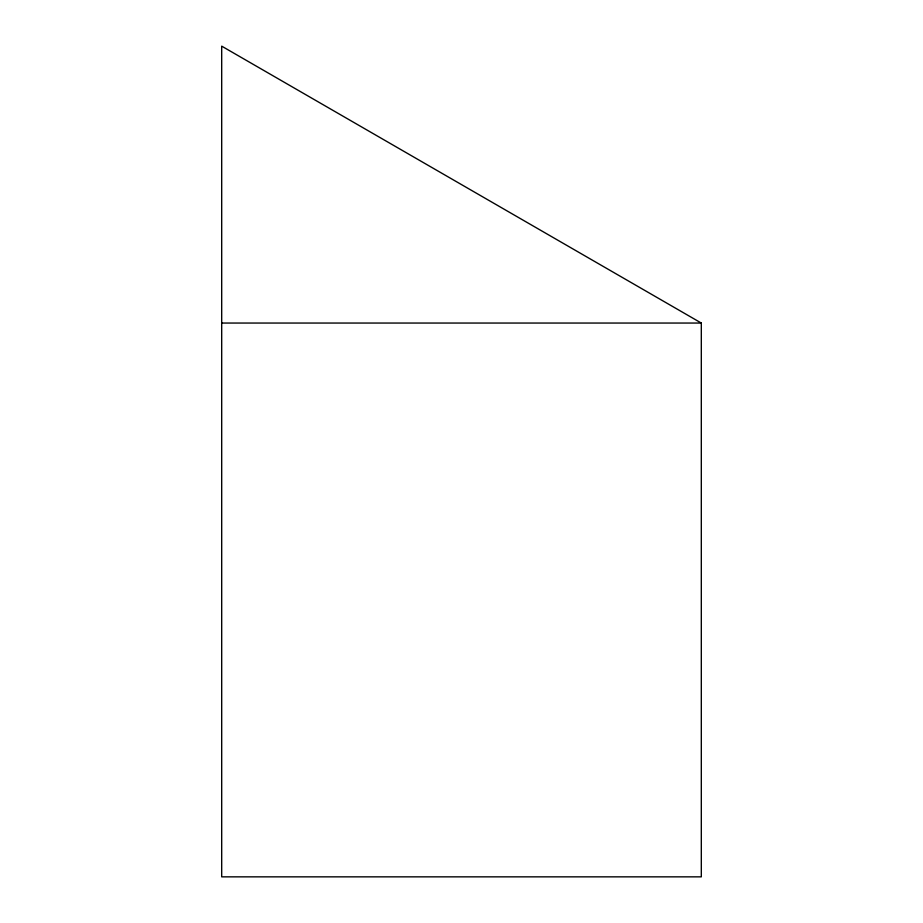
<?xml version="1.0" encoding="UTF-8"?>
<svg xmlns="http://www.w3.org/2000/svg" width="923" height="923" viewBox="0 0 923 923"><rect width="100%" height="100%" fill="white"/><g stroke="black" fill="none" stroke-linecap="round" stroke-linejoin="round"><path stroke-width="1.38" d="M221.693 323.05L701.307 323.05L701.307 876.85L221.693 876.85L221.693 46.15L701.307 323.05"/></g></svg>
